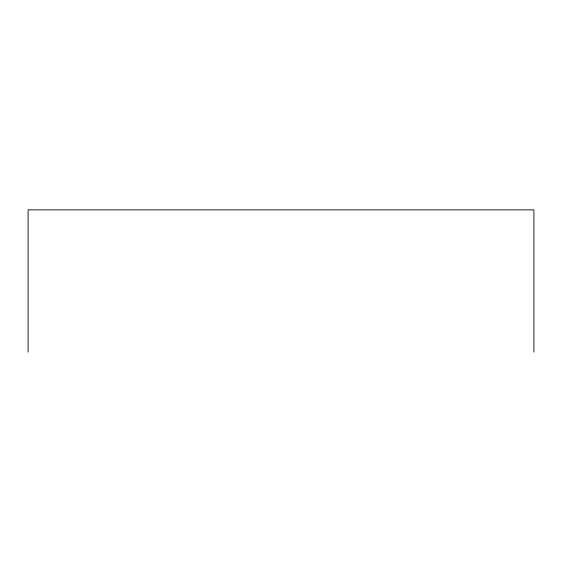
<?xml version="1.0" encoding="UTF-8"?>
<svg xmlns="http://www.w3.org/2000/svg" width="562" height="562" viewBox="0 0 562 562"><rect width="100%" height="100%" fill="white"/><g stroke="black" fill="none" stroke-linecap="round" stroke-linejoin="round"><path stroke-width="0.84" d="M533.9 352.135L533.9 209.865L28.1 209.865L28.1 352.135"/></g></svg>
